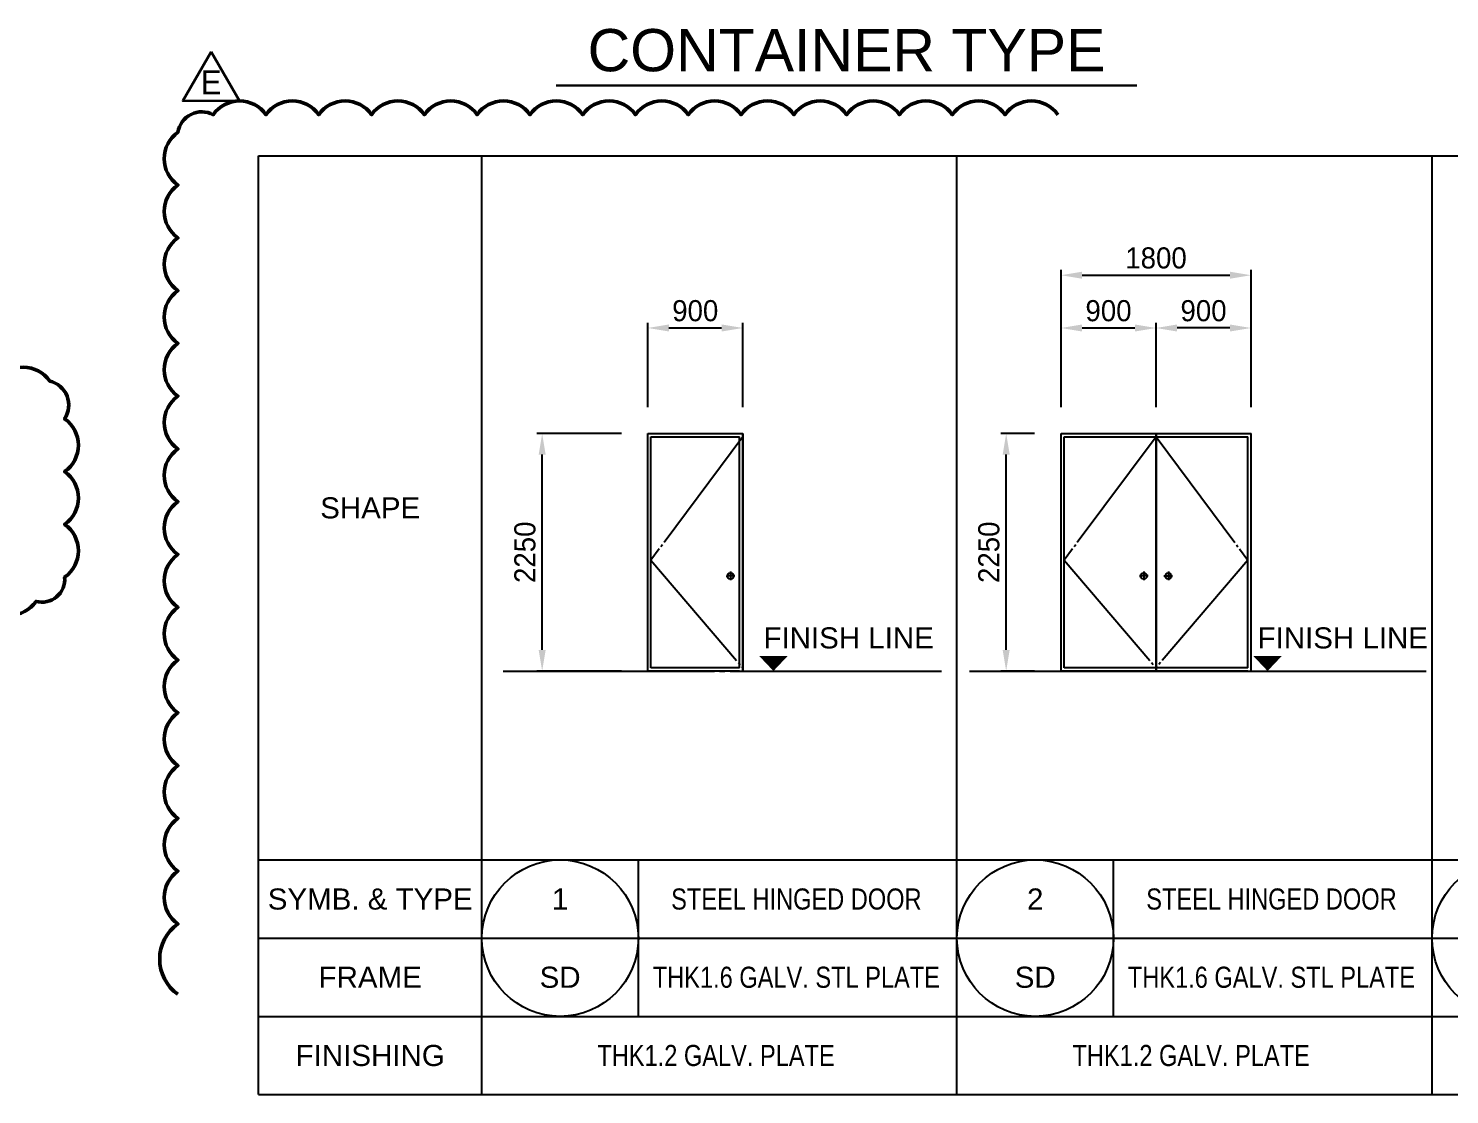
# Model space of a CAD drawing. Header units: millimetres. Extents: x -300 to 383236, y -195106 to -144646.
# Drawn here: x 351206 to 367358, y -170186 to -158064 of the extents above; entities that cross this region are included whole.
import ezdxf
from ezdxf.enums import TextEntityAlignment as Align

# ---------------------------------------------------------------- set-up
doc = ezdxf.new("R2010")
doc.units = ezdxf.units.MM
doc.header["$LTSCALE"] = 60
doc.linetypes.add('CEN', pattern=[53, 50, -1, 1, -1])
doc.linetypes.add('LYR CENTER', pattern=[43, 40, -1, 1, -1])
doc.layers.get('Defpoints').update_dxf_attribs({"color": 140})
for name, color, linetype in [('AA-DWXM-DOOR', 7, 'Continuous'), ('AA-XXXX-CNTL', 1, 'LYR CENTER'), ('AA-XXXX-TABL', 7, 'Continuous'), ('AA-XXXX-TEXT', 3, 'Continuous'), ('DIM-SCALE', 7, 'Continuous')]:
    doc.layers.add(name, color=color, linetype=linetype)
for name, color, linetype, lineweight in [('C_MARK', 2, 'Continuous', 0), ('C_REV', 4, 'Continuous', 50), ('TITLE', 7, 'Continuous', 30)]:
    doc.layers.add(name, color=color, linetype=linetype, lineweight=lineweight)
doc.styles.add('Arial', font='arial.ttf')
doc.styles.add('돋움', font='')
doc.styles.get('돋움').set_extended_font_data('Dotum')
doc.dimstyles.new('일반도면_0060', dxfattribs={"dimtxt": 240, "dimasz": 240, "dimexe": 60, "dimexo": 300, "dimgap": 75, "dimtad": 1, "dimdec": 0, "dimzin": 0, "dimdsep": 46, "dimtxsty": '돋움', "dimcen": -300, "dimclrd": 7, "dimclre": 7, "dimclrt": 2, "dimadec": 8, "dimazin": 0, "dimtfac": 1, "dimtdec": 0, "dimtix": 1, "dimtmove": 2, "dimatfit": 3, "dimfxl": 1, "dimtolj": 1, "dimtzin": 0, "dimarcsym": 0})

# ---------------------------------------------------------------- blocks, each defined once
blk = doc.blocks.new('*D99')
at = {"layer": 'Defpoints', "color": 0, "transparency": 16777216}
for p in [(364022, -161470), (362942, -162670), (364022, -162670)]:
    blk.add_point(p, dxfattribs=at)
at = {"layer": 'DIM-SCALE', "color": 7, "lineweight": -2, "transparency": 16777216}
for p, q in [((362942, -162370), (362942, -161410)), ((363182, -161470), (363782, -161470)), ((364022, -162370), (364022, -161410))]:
    blk.add_line(p, q, dxfattribs=at)
at = {"layer": 'DIM-SCALE', "color": 7, "transparency": 16777216}
for points in [[(363182, -161430), (363182, -161510), (362942, -161470)], [(363782, -161430), (363782, -161510), (364022, -161470)]]:
    blk.add_solid(points, dxfattribs=at)
at = {"layer": 'DIM-SCALE', "color": 2, "transparency": 16777216, "insert": (363482, -161275), "char_height": 240, "attachment_point": 5, "style": '돋움'}
blk.add_mtext('\\A1;900', dxfattribs=at)
blk = doc.blocks.new('*D100')
at = {"layer": 'Defpoints', "color": 0, "transparency": 16777216}
for p in [(362319, -162670), (362942, -162670), (362942, -165370)]:
    blk.add_point(p, dxfattribs=at)
at = {"layer": 'DIM-SCALE', "color": 7, "lineweight": -2, "transparency": 16777216}
for p, q in [((362642, -162670), (362259, -162670)), ((362319, -165130), (362319, -162910)), ((362642, -165370), (362259, -165370))]:
    blk.add_line(p, q, dxfattribs=at)
at = {"layer": 'DIM-SCALE', "color": 7, "transparency": 16777216}
for points in [[(362279, -162910), (362359, -162910), (362319, -162670)], [(362279, -165130), (362359, -165130), (362319, -165370)]]:
    blk.add_solid(points, dxfattribs=at)
at = {"layer": 'DIM-SCALE', "color": 2, "transparency": 16777216, "insert": (362123, -164020), "char_height": 240, "attachment_point": 5, "rotation": 90, "style": '돋움'}
blk.add_mtext('\\A1;2250', dxfattribs=at)
blk = doc.blocks.new('*D101')
at = {"layer": 'Defpoints', "color": 0, "transparency": 16777216}
for p in [(364022, -161470), (364022, -162670), (365102, -162670)]:
    blk.add_point(p, dxfattribs=at)
at = {"layer": 'DIM-SCALE', "color": 7, "lineweight": -2, "transparency": 16777216}
for p, q in [((364022, -162370), (364022, -161410)), ((364862, -161470), (364262, -161470)), ((365102, -162370), (365102, -161410))]:
    blk.add_line(p, q, dxfattribs=at)
at = {"layer": 'DIM-SCALE', "color": 7, "transparency": 16777216}
for points in [[(364262, -161430), (364262, -161510), (364022, -161470)], [(364862, -161430), (364862, -161510), (365102, -161470)]]:
    blk.add_solid(points, dxfattribs=at)
at = {"layer": 'DIM-SCALE', "color": 2, "transparency": 16777216, "insert": (364562, -161275), "char_height": 240, "attachment_point": 5, "style": '돋움'}
blk.add_mtext('\\A1;900', dxfattribs=at)
blk = doc.blocks.new('*D102')
at = {"layer": 'Defpoints', "color": 0, "transparency": 16777216}
for p in [(365102, -160870), (362942, -162670), (365102, -162670)]:
    blk.add_point(p, dxfattribs=at)
at = {"layer": 'DIM-SCALE', "color": 7, "lineweight": -2, "transparency": 16777216}
for p, q in [((362942, -162370), (362942, -160810)), ((363182, -160870), (364862, -160870)), ((365102, -162370), (365102, -160810))]:
    blk.add_line(p, q, dxfattribs=at)
at = {"layer": 'DIM-SCALE', "color": 7, "transparency": 16777216}
for points in [[(363182, -160830), (363182, -160910), (362942, -160870)], [(364862, -160830), (364862, -160910), (365102, -160870)]]:
    blk.add_solid(points, dxfattribs=at)
at = {"layer": 'DIM-SCALE', "color": 2, "transparency": 16777216, "insert": (364022, -160675), "char_height": 240, "attachment_point": 5, "style": '돋움'}
blk.add_mtext('\\A1;1800', dxfattribs=at)
blk = doc.blocks.new('*D103')
at = {"layer": 'Defpoints', "color": 0, "transparency": 16777216}
for p in [(357045, -162670), (358245, -162670), (358245, -165370)]:
    blk.add_point(p, dxfattribs=at)
at = {"layer": 'DIM-SCALE', "color": 7, "lineweight": -2, "transparency": 16777216}
for p, q in [((357945, -162670), (356985, -162670)), ((357045, -165130), (357045, -162910)), ((357945, -165370), (356985, -165370))]:
    blk.add_line(p, q, dxfattribs=at)
at = {"layer": 'DIM-SCALE', "color": 7, "transparency": 16777216}
for points in [[(357005, -162910), (357085, -162910), (357045, -162670)], [(357005, -165130), (357085, -165130), (357045, -165370)]]:
    blk.add_solid(points, dxfattribs=at)
at = {"layer": 'DIM-SCALE', "color": 2, "transparency": 16777216, "insert": (356850, -164020), "char_height": 240, "attachment_point": 5, "rotation": 90, "style": '돋움'}
blk.add_mtext('\\A1;2250', dxfattribs=at)
blk = doc.blocks.new('*D104')
at = {"layer": 'Defpoints', "color": 0, "transparency": 16777216}
for p in [(359325, -161470), (358245, -162670), (359325, -162670)]:
    blk.add_point(p, dxfattribs=at)
at = {"layer": 'DIM-SCALE', "color": 7, "lineweight": -2, "transparency": 16777216}
for p, q in [((358245, -162370), (358245, -161410)), ((358485, -161470), (359085, -161470)), ((359325, -162370), (359325, -161410))]:
    blk.add_line(p, q, dxfattribs=at)
at = {"layer": 'DIM-SCALE', "color": 7, "transparency": 16777216}
for points in [[(358485, -161430), (358485, -161510), (358245, -161470)], [(359085, -161430), (359085, -161510), (359325, -161470)]]:
    blk.add_solid(points, dxfattribs=at)
at = {"layer": 'DIM-SCALE', "color": 2, "transparency": 16777216, "insert": (358785, -161275), "char_height": 240, "attachment_point": 5, "style": '돋움'}
blk.add_mtext('\\A1;900', dxfattribs=at)

msp = doc.modelspace()

# ---------------------------------------------------------------- linework, layer by layer
at = {"layer": 'AA-DWXM-DOOR'}
for p, q in [((358245.2, -162669.9), (359325.2, -162669.9)), ((358245.2, -165369.9), (358245.2, -162669.9)), ((359325.2, -165369.9), (359325.2, -162669.9)), ((362942.2, -162669.9), (365102.2, -162669.9)), ((362942.2, -165369.9), (362942.2, -162669.9)), ((365102.2, -165369.9), (365102.2, -162669.9)), ((359289.2, -165369.9), (358245.2, -165369.9)), ((359289.2, -165369.9), (358245.2, -165369.9)), ((365066.2, -165369.9), (362942.2, -165369.9)), ((365066.2, -165369.9), (362942.2, -165369.9))]:
    msp.add_line(p, q, dxfattribs=at)
at = {"layer": 'AA-DWXM-DOOR', "color": 4}
for p, q in [((358281.2, -165333.9), (358281.2, -162705.9)), ((358281.2, -162705.9), (359289.2, -162705.9)), ((359289.2, -165333.9), (359289.2, -162705.9)), ((359325.2, -165369.9), (359325.2, -162669.9)), ((359325.2, -162669.9), (359325.2, -165369.9)), ((359325.2, -162669.9), (359325.2, -165369.9)), ((362978.2, -165333.9), (362978.2, -162705.9)), ((362978.2, -162705.9), (365066.2, -162705.9)), ((364022.2, -165369.9), (364022.2, -162669.9)), ((364022.2, -162669.9), (364022.2, -165369.9)), ((364022.2, -162669.9), (364022.2, -165369.9)), ((365066.2, -165333.9), (365066.2, -162705.9)), ((359289.2, -165333.9), (358281.2, -165333.9)), ((365066.2, -165333.9), (362978.2, -165333.9))]:
    msp.add_line(p, q, dxfattribs=at)
at = {"layer": 'AA-DWXM-DOOR', "color": 9}
for p, q in [((359185.5, -164238.6), (359185.5, -164338.2)), ((363882.5, -164238.6), (363882.5, -164338.2)), ((364162, -164238.6), (364162, -164338.2)), ((359235.7, -164288.4), (359138.3, -164288.4)), ((363932.7, -164288.4), (363835.3, -164288.4)), ((364111.8, -164288.4), (364209.2, -164288.4))]:
    msp.add_line(p, q, dxfattribs=at)
at = {"layer": 'AA-DWXM-DOOR', "color": 1, "linetype": 'CEN', "ltscale": 0.5}
for points in [[(359325.2, -162705.9), (358281.2, -164109.9), (359325.2, -165333.9)], [(364022.2, -162705.9), (362978.2, -164109.9), (364022.2, -165333.9)], [(364022.2, -162705.9), (365066.2, -164109.9), (364022.2, -165333.9)]]:
    msp.add_lwpolyline(points, dxfattribs=at)
at = {"layer": 'AA-DWXM-DOOR', "color": 9}
for centre in [(359185.5, -164289.9), (363882.5, -164289.9), (364162, -164289.9)]:
    msp.add_circle(centre, 36, dxfattribs=at)
at = {"layer": 'AA-XXXX-CNTL'}
for p, q in [((356602.2, -165369.9), (361626.8, -165369.9)), ((361901.8, -165369.9), (365178.1, -165369.9)), ((362379.2, -165369.9), (367092.2, -165369.9))]:
    msp.add_line(p, q, dxfattribs=at)
at = {"layer": 'AA-XXXX-TABL'}
for p, q in [((353821.7, -159512.8), (377959.6, -159512.8)), ((353821.7, -170185.8), (353821.7, -159512.8)), ((356359.6, -170185.8), (356359.6, -159512.8)), ((361759.6, -170185.8), (361759.6, -159512.8)), ((367159.6, -170185.8), (367159.6, -159512.8)), ((367159.6, -170185.8), (367159.6, -159512.8)), ((353821.7, -167517.5), (377959.6, -167517.5)), ((358138.4, -169296.3), (358138.4, -167517.5)), ((363538.4, -169296.3), (363538.4, -167517.5)), ((353821.7, -168406.9), (377959.6, -168406.9)), ((353821.7, -169296.3), (377959.6, -169296.3)), ((353821.7, -170185.8), (377959.6, -170185.8))]:
    msp.add_line(p, q, dxfattribs=at)
for centre in [(357249, -168406.9), (362649, -168406.9), (368049, -168406.9)]:
    msp.add_circle(centre, 889.4, dxfattribs=at)
at = {"layer": 'AA-XXXX-TEXT', "color": 7}
for points in [[(359673.6, -165369.9, 0, 320, 0), (359673.6, -165200.9, 320, 320, 0)], [(365289.7, -165369.9, 0, 320, 0), (365289.7, -165200.9, 320, 320, 0)]]:
    msp.add_lwpolyline(points, format="xyseb", dxfattribs=at)
at = {"layer": 'C_REV', "lineweight": 30}
msp.add_lwpolyline([(353282.5, -158329), (353605.8, -158889), (352959.2, -158889)], close=True, dxfattribs=at)
at = {"layer": 'C_REV'}
for points in [[(362905.8, -159045.2, 0.5205671), (362305.8, -159045.2, 0.5205671), (361705.8, -159045.2, 0.5205671), (361105.8, -159045.2, 0.5205671), (360505.8, -159045.2, 0.5205671), (359905.8, -159045.2, 0.5205671), (359305.8, -159045.2, 0.5205671), (358705.8, -159045.2, 0.5205671), (358105.8, -159045.2, 0.5205671), (357505.8, -159045.2, 0.5205671), (356905.8, -159045.2, 0.5205671), (356305.8, -159045.2, 0.5205671), (355705.8, -159045.2, 0.5205671), (355105.8, -159045.2, 0.5205671), (354505.8, -159045.2, 0.5205671), (353905.8, -159045.2, 0.5205671), (353305.8, -159045.2, 0.5205671), (352905.8, -159245.2, 0.5205671), (352905.8, -159845.2, 0.5205671), (352905.8, -160445.2, 0.5205671), (352905.8, -161045.2, 0.5205671), (352905.8, -161645.2, 0.5205671), (352905.8, -162245.2, 0.5205671), (352905.8, -162845.2, 0.5205671), (352905.8, -163445.2, 0.5205671), (352905.8, -164045.2, 0.5205671), (352905.8, -164645.2, 0.5205671), (352905.8, -165245.2, 0.5205671), (352905.8, -165845.2, 0.5205671), (352905.8, -166445.2, 0.5205671), (352905.8, -167045.2, 0.5205671), (352905.8, -167645.2, 0.5205671), (352905.8, -168245.2, 0.5205671), (352905.8, -169045.2, 0.5205671)], [(350847.6, -162072.8, -0.5205671), (351447.6, -162072.8, -0.5205671), (351617.2, -162503.1, -0.5205671), (351617.2, -163103.1, -0.5205671), (351617.2, -163703.1, -0.5205671), (351617.2, -164303.1, -0.5205671), (351292.5, -164578.4, -0.5205671), (350692.5, -164578.4, -0.5205671)]]:
    msp.add_lwpolyline(points, format="xyb", dxfattribs=at)
at = {"layer": 'TITLE', "color": 1, "linetype": 'Continuous'}
msp.add_line((357204.2, -158711.3), (363804.2, -158711.3), dxfattribs=at)

# ---------------------------------------------------------------- texts
at = {"layer": 'AA-XXXX-TEXT', "color": 7, "style": 'Arial'}
for s, p in [('SHAPE', (355090.6, -163515.2)), ('SYMB. & TYPE', (355090.6, -167962.2)), ('1', (357249, -167962.2)), ('2', (362649, -167962.2)), ('FRAME', (355090.6, -168851.6)), ('SD', (357249, -168851.6)), ('SD', (362649, -168851.6)), ('FINISHING', (355090.6, -169741))]:
    msp.add_text(s, height=240, dxfattribs=at).set_placement(p, align=Align.MIDDLE_CENTER)
for p in [(359559.9, -165113.5), (365176, -165113.5)]:
    msp.add_text('FINISH LINE', height=240, dxfattribs=at).set_placement(p)
at = {"layer": 'AA-XXXX-TEXT', "color": 7, "style": 'Arial', "width": 0.8}
for s, p in [('STEEL HINGED DOOR', (359934.1, -167962.2)), ('STEEL HINGED DOOR', (365334.1, -167962.2)), ('THK1.6 GALV. STL PLATE', (359934.1, -168851.6)), ('THK1.6 GALV. STL PLATE', (365334.1, -168851.6)), ('THK1.2 GALV. PLATE ', (359058.5, -169741)), ('THK1.2 GALV. PLATE ', (364458.5, -169741))]:
    msp.add_text(s, height=240, dxfattribs=at).set_placement(p, align=Align.MIDDLE_CENTER)
at = {"layer": 'C_MARK', "color": 4, "style": '돋움'}
msp.add_text('E', height=270, dxfattribs=at).set_placement((353282.5, -158677.5), align=Align.MIDDLE_CENTER)
at = {"layer": 'TITLE', "color": 3, "ltscale": 10, "style": 'Arial'}
msp.add_text('CONTAINER TYPE', height=480, dxfattribs=at).set_placement((360504.2, -158551.3), align=Align.CENTER)

# ---------------------------------------------------------------- dimensions: what is measured, and where the dimension line sits
at = {"layer": 'DIM-SCALE'}
for base, p1, p2, text, picture, middle in [((365102.2, -160869.9), (362942.2, -162669.9), (365102.2, -162669.9), '1800', '*D102', (364022.2, -160674.7)), ((359325.2, -161469.9), (358245.2, -162669.9), (359325.2, -162669.9), '900', '*D104', (358785.2, -161274.7)), ((364022.2, -161469.9), (362942.2, -162669.9), (364022.2, -162669.9), '900', '*D99', (363482.2, -161274.7))]:
    dim = msp.add_linear_dim(base=base, p1=p1, p2=p2, text=text, dimstyle='일반도면_0060', dxfattribs=at)
    dim.commit()
    dim.dimension.update_dxf_attribs({"geometry": picture, "text_midpoint": middle})
for base, p1, p2, angle, text, picture, middle in [((364022.2, -161469.9), (365102.2, -162669.9), (364022.2, -162669.9), 180, '900', '*D101', (364562.2, -161274.7)), ((357045.2, -162669.9), (358245.2, -165369.9), (358245.2, -162669.9), 90, '2250', '*D103', (356850.1, -164019.9)), ((362318.6, -162669.9), (362942.2, -165369.9), (362942.2, -162669.9), 90, '2250', '*D100', (362123.5, -164019.9))]:
    dim = msp.add_linear_dim(base=base, p1=p1, p2=p2, angle=angle, text=text, dimstyle='일반도면_0060', dxfattribs=at)
    dim.commit()
    dim.dimension.update_dxf_attribs({"geometry": picture, "text_midpoint": middle})

doc.saveas('drawing.dxf')
